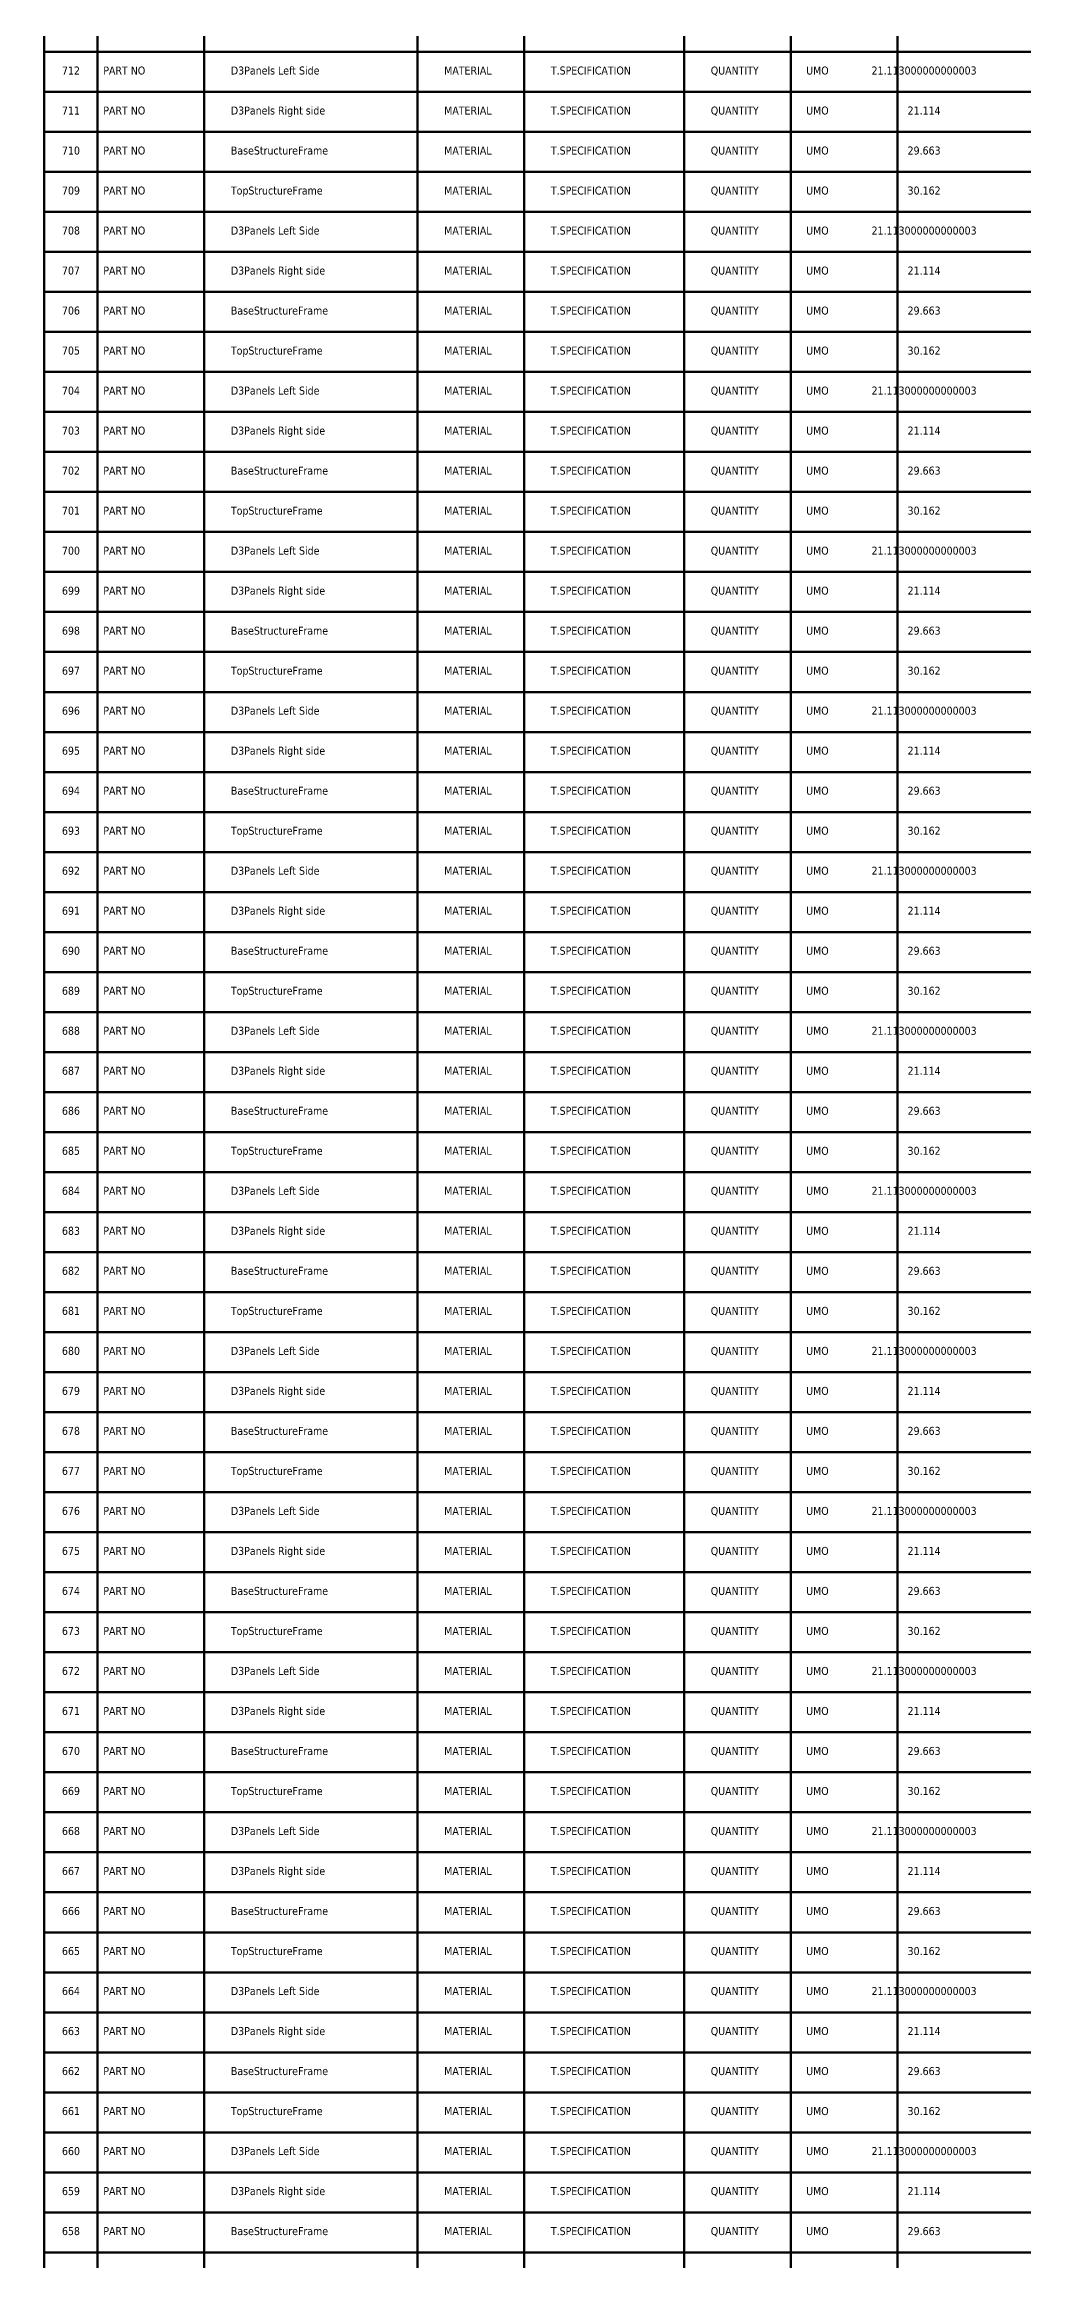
# Model space of a CAD drawing. Header units: metres. Extents: x 849 to 1219, y 30 to 13360.
# Drawn here: x 849 to 1219, y 10027 to 10858 of the extents above; entities that cross this region are included whole.
import ezdxf
from ezdxf.enums import TextEntityAlignment as Align

# ---------------------------------------------------------------- set-up
doc = ezdxf.new("R2010")
doc.units = ezdxf.units.M
doc.layers.add('Default', color=7, linetype='Continuous', lineweight=50, true_color=0x000000)
doc.styles.add('Default', font='tahoma.ttf')

msp = doc.modelspace()

# ---------------------------------------------------------------- linework, layer by layer
at = {"layer": 'Default'}
for p, q in [((849, 160), (849, 13360)), ((869, 13360), (869, 160)), ((909, 13360), (909, 160)), ((989, 13360), (989, 160)), ((1029, 13360), (1029, 160)), ((1089, 13360), (1089, 160)), ((1129, 13360), (1129, 160)), ((1169, 13360), (1169, 160)), ((849, 10855), (1219, 10855)), ((849, 10840), (1219, 10840)), ((849, 10825), (1219, 10825)), ((849, 10810), (1219, 10810)), ((849, 10795), (1219, 10795)), ((849, 10780), (1219, 10780)), ((849, 10765), (1219, 10765)), ((849, 10750), (1219, 10750)), ((849, 10735), (1219, 10735)), ((849, 10720), (1219, 10720)), ((849, 10705), (1219, 10705)), ((849, 10690), (1219, 10690)), ((849, 10675), (1219, 10675)), ((849, 10660), (1219, 10660)), ((849, 10645), (1219, 10645)), ((849, 10630), (1219, 10630)), ((849, 10615), (1219, 10615)), ((849, 10600), (1219, 10600)), ((849, 10585), (1219, 10585)), ((849, 10570), (1219, 10570)), ((849, 10555), (1219, 10555)), ((849, 10540), (1219, 10540)), ((849, 10525), (1219, 10525)), ((849, 10510), (1219, 10510)), ((849, 10495), (1219, 10495)), ((849, 10480), (1219, 10480)), ((849, 10465), (1219, 10465)), ((849, 10450), (1219, 10450)), ((849, 10435), (1219, 10435)), ((849, 10420), (1219, 10420)), ((849, 10405), (1219, 10405)), ((849, 10390), (1219, 10390)), ((849, 10375), (1219, 10375)), ((849, 10360), (1219, 10360)), ((849, 10345), (1219, 10345)), ((849, 10330), (1219, 10330)), ((849, 10315), (1219, 10315)), ((849, 10300), (1219, 10300)), ((849, 10285), (1219, 10285)), ((849, 10270), (1219, 10270)), ((849, 10255), (1219, 10255)), ((849, 10240), (1219, 10240)), ((849, 10225), (1219, 10225)), ((849, 10210), (1219, 10210)), ((849, 10195), (1219, 10195)), ((849, 10180), (1219, 10180)), ((849, 10165), (1219, 10165)), ((849, 10150), (1219, 10150)), ((849, 10135), (1219, 10135)), ((849, 10120), (1219, 10120)), ((849, 10105), (1219, 10105)), ((849, 10090), (1219, 10090)), ((849, 10075), (1219, 10075)), ((849, 10060), (1219, 10060)), ((849, 10045), (1219, 10045)), ((849, 10030), (1219, 10030))]:
    msp.add_line(p, q, dxfattribs=at)

# ---------------------------------------------------------------- texts
at = {"layer": 'Default', "style": 'Default'}
for s, p in [('712', (859, 10848)), ('PART NO', (879, 10848)), ('UMO', (1139, 10848)), ('21.113000000000003', (1179, 10848)), ('711', (859, 10833)), ('PART NO', (879, 10833)), ('UMO', (1139, 10833)), ('21.114', (1179, 10833)), ('710', (859, 10818)), ('PART NO', (879, 10818)), ('UMO', (1139, 10818)), ('29.663', (1179, 10818)), ('709', (859, 10803)), ('PART NO', (879, 10803)), ('UMO', (1139, 10803)), ('30.162', (1179, 10803)), ('708', (859, 10788)), ('PART NO', (879, 10788)), ('UMO', (1139, 10788)), ('21.113000000000003', (1179, 10788)), ('707', (859, 10773)), ('PART NO', (879, 10773)), ('UMO', (1139, 10773)), ('21.114', (1179, 10773)), ('706', (859, 10758)), ('PART NO', (879, 10758)), ('UMO', (1139, 10758)), ('29.663', (1179, 10758)), ('705', (859, 10743)), ('PART NO', (879, 10743)), ('UMO', (1139, 10743)), ('30.162', (1179, 10743)), ('704', (859, 10728)), ('PART NO', (879, 10728)), ('UMO', (1139, 10728)), ('21.113000000000003', (1179, 10728)), ('703', (859, 10713)), ('PART NO', (879, 10713)), ('UMO', (1139, 10713)), ('21.114', (1179, 10713)), ('702', (859, 10698)), ('PART NO', (879, 10698)), ('UMO', (1139, 10698)), ('29.663', (1179, 10698)), ('701', (859, 10683)), ('PART NO', (879, 10683)), ('UMO', (1139, 10683)), ('30.162', (1179, 10683)), ('700', (859, 10668)), ('PART NO', (879, 10668)), ('UMO', (1139, 10668)), ('21.113000000000003', (1179, 10668)), ('699', (859, 10653)), ('PART NO', (879, 10653)), ('UMO', (1139, 10653)), ('21.114', (1179, 10653)), ('698', (859, 10638)), ('PART NO', (879, 10638)), ('UMO', (1139, 10638)), ('29.663', (1179, 10638)), ('697', (859, 10623)), ('PART NO', (879, 10623)), ('UMO', (1139, 10623)), ('30.162', (1179, 10623)), ('696', (859, 10608)), ('PART NO', (879, 10608)), ('UMO', (1139, 10608)), ('21.113000000000003', (1179, 10608)), ('695', (859, 10593)), ('PART NO', (879, 10593)), ('UMO', (1139, 10593)), ('21.114', (1179, 10593)), ('694', (859, 10578)), ('PART NO', (879, 10578)), ('UMO', (1139, 10578)), ('29.663', (1179, 10578)), ('693', (859, 10563)), ('PART NO', (879, 10563)), ('UMO', (1139, 10563)), ('30.162', (1179, 10563)), ('692', (859, 10548)), ('PART NO', (879, 10548)), ('UMO', (1139, 10548)), ('21.113000000000003', (1179, 10548)), ('691', (859, 10533)), ('PART NO', (879, 10533)), ('UMO', (1139, 10533)), ('21.114', (1179, 10533)), ('690', (859, 10518)), ('PART NO', (879, 10518)), ('UMO', (1139, 10518)), ('29.663', (1179, 10518)), ('689', (859, 10503)), ('PART NO', (879, 10503)), ('UMO', (1139, 10503)), ('30.162', (1179, 10503)), ('688', (859, 10488)), ('PART NO', (879, 10488)), ('UMO', (1139, 10488)), ('21.113000000000003', (1179, 10488)), ('687', (859, 10473)), ('PART NO', (879, 10473)), ('UMO', (1139, 10473)), ('21.114', (1179, 10473)), ('686', (859, 10458)), ('PART NO', (879, 10458)), ('UMO', (1139, 10458)), ('29.663', (1179, 10458)), ('685', (859, 10443)), ('PART NO', (879, 10443)), ('UMO', (1139, 10443)), ('30.162', (1179, 10443)), ('684', (859, 10428)), ('PART NO', (879, 10428)), ('UMO', (1139, 10428)), ('21.113000000000003', (1179, 10428)), ('683', (859, 10413)), ('PART NO', (879, 10413)), ('UMO', (1139, 10413)), ('21.114', (1179, 10413)), ('682', (859, 10398)), ('PART NO', (879, 10398)), ('UMO', (1139, 10398)), ('29.663', (1179, 10398)), ('681', (859, 10383)), ('PART NO', (879, 10383)), ('UMO', (1139, 10383)), ('30.162', (1179, 10383)), ('680', (859, 10368)), ('PART NO', (879, 10368)), ('UMO', (1139, 10368)), ('21.113000000000003', (1179, 10368)), ('679', (859, 10353)), ('PART NO', (879, 10353)), ('UMO', (1139, 10353)), ('21.114', (1179, 10353)), ('678', (859, 10338)), ('PART NO', (879, 10338)), ('UMO', (1139, 10338)), ('29.663', (1179, 10338)), ('677', (859, 10323)), ('PART NO', (879, 10323)), ('UMO', (1139, 10323)), ('30.162', (1179, 10323)), ('676', (859, 10308)), ('PART NO', (879, 10308)), ('UMO', (1139, 10308)), ('21.113000000000003', (1179, 10308)), ('675', (859, 10293)), ('PART NO', (879, 10293)), ('UMO', (1139, 10293)), ('21.114', (1179, 10293)), ('674', (859, 10278)), ('PART NO', (879, 10278)), ('UMO', (1139, 10278)), ('29.663', (1179, 10278)), ('673', (859, 10263)), ('PART NO', (879, 10263)), ('UMO', (1139, 10263)), ('30.162', (1179, 10263)), ('672', (859, 10248)), ('PART NO', (879, 10248)), ('UMO', (1139, 10248)), ('21.113000000000003', (1179, 10248)), ('671', (859, 10233)), ('PART NO', (879, 10233)), ('UMO', (1139, 10233)), ('21.114', (1179, 10233)), ('670', (859, 10218)), ('PART NO', (879, 10218)), ('UMO', (1139, 10218)), ('29.663', (1179, 10218)), ('669', (859, 10203)), ('PART NO', (879, 10203)), ('UMO', (1139, 10203)), ('30.162', (1179, 10203)), ('668', (859, 10188)), ('PART NO', (879, 10188)), ('UMO', (1139, 10188)), ('21.113000000000003', (1179, 10188)), ('667', (859, 10173)), ('PART NO', (879, 10173)), ('UMO', (1139, 10173)), ('21.114', (1179, 10173)), ('666', (859, 10158)), ('PART NO', (879, 10158)), ('UMO', (1139, 10158)), ('29.663', (1179, 10158)), ('665', (859, 10143)), ('PART NO', (879, 10143)), ('UMO', (1139, 10143)), ('30.162', (1179, 10143)), ('664', (859, 10128)), ('PART NO', (879, 10128)), ('UMO', (1139, 10128)), ('21.113000000000003', (1179, 10128)), ('663', (859, 10113)), ('PART NO', (879, 10113)), ('UMO', (1139, 10113)), ('21.114', (1179, 10113)), ('662', (859, 10098)), ('PART NO', (879, 10098)), ('UMO', (1139, 10098)), ('29.663', (1179, 10098)), ('661', (859, 10083)), ('PART NO', (879, 10083)), ('UMO', (1139, 10083)), ('30.162', (1179, 10083)), ('660', (859, 10068)), ('PART NO', (879, 10068)), ('UMO', (1139, 10068)), ('21.113000000000003', (1179, 10068)), ('659', (859, 10053)), ('PART NO', (879, 10053)), ('UMO', (1139, 10053)), ('21.114', (1179, 10053)), ('658', (859, 10038)), ('PART NO', (879, 10038)), ('UMO', (1139, 10038)), ('29.663', (1179, 10038))]:
    msp.add_text(s, height=3, dxfattribs=at).set_placement(p, align=Align.MIDDLE_CENTER)
for s, p in [('D3Panels Left Side', (919, 10848)), ('MATERIAL', (999, 10848)), ('T.SPECIFICATION', (1039, 10848)), ('QUANTITY', (1099, 10848)), ('D3Panels Right side', (919, 10833)), ('MATERIAL', (999, 10833)), ('T.SPECIFICATION', (1039, 10833)), ('QUANTITY', (1099, 10833)), ('BaseStructureFrame', (919, 10818)), ('MATERIAL', (999, 10818)), ('T.SPECIFICATION', (1039, 10818)), ('QUANTITY', (1099, 10818)), ('TopStructureFrame', (919, 10803)), ('MATERIAL', (999, 10803)), ('T.SPECIFICATION', (1039, 10803)), ('QUANTITY', (1099, 10803)), ('D3Panels Left Side', (919, 10788)), ('MATERIAL', (999, 10788)), ('T.SPECIFICATION', (1039, 10788)), ('QUANTITY', (1099, 10788)), ('D3Panels Right side', (919, 10773)), ('MATERIAL', (999, 10773)), ('T.SPECIFICATION', (1039, 10773)), ('QUANTITY', (1099, 10773)), ('BaseStructureFrame', (919, 10758)), ('MATERIAL', (999, 10758)), ('T.SPECIFICATION', (1039, 10758)), ('QUANTITY', (1099, 10758)), ('TopStructureFrame', (919, 10743)), ('MATERIAL', (999, 10743)), ('T.SPECIFICATION', (1039, 10743)), ('QUANTITY', (1099, 10743)), ('D3Panels Left Side', (919, 10728)), ('MATERIAL', (999, 10728)), ('T.SPECIFICATION', (1039, 10728)), ('QUANTITY', (1099, 10728)), ('D3Panels Right side', (919, 10713)), ('MATERIAL', (999, 10713)), ('T.SPECIFICATION', (1039, 10713)), ('QUANTITY', (1099, 10713)), ('BaseStructureFrame', (919, 10698)), ('MATERIAL', (999, 10698)), ('T.SPECIFICATION', (1039, 10698)), ('QUANTITY', (1099, 10698)), ('TopStructureFrame', (919, 10683)), ('MATERIAL', (999, 10683)), ('T.SPECIFICATION', (1039, 10683)), ('QUANTITY', (1099, 10683)), ('D3Panels Left Side', (919, 10668)), ('MATERIAL', (999, 10668)), ('T.SPECIFICATION', (1039, 10668)), ('QUANTITY', (1099, 10668)), ('D3Panels Right side', (919, 10653)), ('MATERIAL', (999, 10653)), ('T.SPECIFICATION', (1039, 10653)), ('QUANTITY', (1099, 10653)), ('BaseStructureFrame', (919, 10638)), ('MATERIAL', (999, 10638)), ('T.SPECIFICATION', (1039, 10638)), ('QUANTITY', (1099, 10638)), ('TopStructureFrame', (919, 10623)), ('MATERIAL', (999, 10623)), ('T.SPECIFICATION', (1039, 10623)), ('QUANTITY', (1099, 10623)), ('D3Panels Left Side', (919, 10608)), ('MATERIAL', (999, 10608)), ('T.SPECIFICATION', (1039, 10608)), ('QUANTITY', (1099, 10608)), ('D3Panels Right side', (919, 10593)), ('MATERIAL', (999, 10593)), ('T.SPECIFICATION', (1039, 10593)), ('QUANTITY', (1099, 10593)), ('BaseStructureFrame', (919, 10578)), ('MATERIAL', (999, 10578)), ('T.SPECIFICATION', (1039, 10578)), ('QUANTITY', (1099, 10578)), ('TopStructureFrame', (919, 10563)), ('T.SPECIFICATION', (1039, 10563)), ('QUANTITY', (1099, 10563)), ('MATERIAL', (999, 10563)), ('D3Panels Left Side', (919, 10548)), ('MATERIAL', (999, 10548)), ('T.SPECIFICATION', (1039, 10548)), ('QUANTITY', (1099, 10548)), ('D3Panels Right side', (919, 10533)), ('MATERIAL', (999, 10533)), ('T.SPECIFICATION', (1039, 10533)), ('QUANTITY', (1099, 10533)), ('BaseStructureFrame', (919, 10518)), ('MATERIAL', (999, 10518)), ('T.SPECIFICATION', (1039, 10518)), ('QUANTITY', (1099, 10518)), ('TopStructureFrame', (919, 10503)), ('MATERIAL', (999, 10503)), ('T.SPECIFICATION', (1039, 10503)), ('QUANTITY', (1099, 10503)), ('D3Panels Left Side', (919, 10488)), ('MATERIAL', (999, 10488)), ('T.SPECIFICATION', (1039, 10488)), ('QUANTITY', (1099, 10488)), ('D3Panels Right side', (919, 10473)), ('MATERIAL', (999, 10473)), ('T.SPECIFICATION', (1039, 10473)), ('QUANTITY', (1099, 10473)), ('BaseStructureFrame', (919, 10458)), ('MATERIAL', (999, 10458)), ('T.SPECIFICATION', (1039, 10458)), ('QUANTITY', (1099, 10458)), ('TopStructureFrame', (919, 10443)), ('MATERIAL', (999, 10443)), ('T.SPECIFICATION', (1039, 10443)), ('QUANTITY', (1099, 10443)), ('D3Panels Left Side', (919, 10428)), ('MATERIAL', (999, 10428)), ('T.SPECIFICATION', (1039, 10428)), ('QUANTITY', (1099, 10428)), ('D3Panels Right side', (919, 10413)), ('MATERIAL', (999, 10413)), ('T.SPECIFICATION', (1039, 10413)), ('QUANTITY', (1099, 10413)), ('BaseStructureFrame', (919, 10398)), ('MATERIAL', (999, 10398)), ('T.SPECIFICATION', (1039, 10398)), ('QUANTITY', (1099, 10398)), ('TopStructureFrame', (919, 10383)), ('MATERIAL', (999, 10383)), ('T.SPECIFICATION', (1039, 10383)), ('QUANTITY', (1099, 10383)), ('D3Panels Left Side', (919, 10368)), ('MATERIAL', (999, 10368)), ('T.SPECIFICATION', (1039, 10368)), ('QUANTITY', (1099, 10368)), ('D3Panels Right side', (919, 10353)), ('MATERIAL', (999, 10353)), ('T.SPECIFICATION', (1039, 10353)), ('QUANTITY', (1099, 10353)), ('BaseStructureFrame', (919, 10338)), ('MATERIAL', (999, 10338)), ('T.SPECIFICATION', (1039, 10338)), ('QUANTITY', (1099, 10338)), ('TopStructureFrame', (919, 10323)), ('MATERIAL', (999, 10323)), ('T.SPECIFICATION', (1039, 10323)), ('QUANTITY', (1099, 10323)), ('D3Panels Left Side', (919, 10308)), ('MATERIAL', (999, 10308)), ('T.SPECIFICATION', (1039, 10308)), ('QUANTITY', (1099, 10308)), ('D3Panels Right side', (919, 10293)), ('MATERIAL', (999, 10293)), ('T.SPECIFICATION', (1039, 10293)), ('QUANTITY', (1099, 10293)), ('BaseStructureFrame', (919, 10278)), ('MATERIAL', (999, 10278)), ('T.SPECIFICATION', (1039, 10278)), ('QUANTITY', (1099, 10278)), ('TopStructureFrame', (919, 10263)), ('MATERIAL', (999, 10263)), ('T.SPECIFICATION', (1039, 10263)), ('QUANTITY', (1099, 10263)), ('D3Panels Left Side', (919, 10248)), ('MATERIAL', (999, 10248)), ('T.SPECIFICATION', (1039, 10248)), ('QUANTITY', (1099, 10248)), ('D3Panels Right side', (919, 10233)), ('MATERIAL', (999, 10233)), ('T.SPECIFICATION', (1039, 10233)), ('QUANTITY', (1099, 10233)), ('BaseStructureFrame', (919, 10218)), ('MATERIAL', (999, 10218)), ('T.SPECIFICATION', (1039, 10218)), ('QUANTITY', (1099, 10218)), ('TopStructureFrame', (919, 10203)), ('MATERIAL', (999, 10203)), ('T.SPECIFICATION', (1039, 10203)), ('QUANTITY', (1099, 10203)), ('D3Panels Left Side', (919, 10188)), ('MATERIAL', (999, 10188)), ('T.SPECIFICATION', (1039, 10188)), ('QUANTITY', (1099, 10188)), ('D3Panels Right side', (919, 10173)), ('MATERIAL', (999, 10173)), ('T.SPECIFICATION', (1039, 10173)), ('QUANTITY', (1099, 10173)), ('BaseStructureFrame', (919, 10158)), ('MATERIAL', (999, 10158)), ('T.SPECIFICATION', (1039, 10158)), ('QUANTITY', (1099, 10158)), ('TopStructureFrame', (919, 10143)), ('MATERIAL', (999, 10143)), ('T.SPECIFICATION', (1039, 10143)), ('QUANTITY', (1099, 10143)), ('D3Panels Left Side', (919, 10128)), ('MATERIAL', (999, 10128)), ('T.SPECIFICATION', (1039, 10128)), ('QUANTITY', (1099, 10128)), ('D3Panels Right side', (919, 10113)), ('MATERIAL', (999, 10113)), ('T.SPECIFICATION', (1039, 10113)), ('QUANTITY', (1099, 10113)), ('BaseStructureFrame', (919, 10098)), ('MATERIAL', (999, 10098)), ('T.SPECIFICATION', (1039, 10098)), ('QUANTITY', (1099, 10098)), ('TopStructureFrame', (919, 10083)), ('MATERIAL', (999, 10083)), ('T.SPECIFICATION', (1039, 10083)), ('QUANTITY', (1099, 10083)), ('D3Panels Left Side', (919, 10068)), ('MATERIAL', (999, 10068)), ('T.SPECIFICATION', (1039, 10068)), ('QUANTITY', (1099, 10068)), ('D3Panels Right side', (919, 10053)), ('MATERIAL', (999, 10053)), ('T.SPECIFICATION', (1039, 10053)), ('QUANTITY', (1099, 10053)), ('BaseStructureFrame', (919, 10038)), ('MATERIAL', (999, 10038)), ('T.SPECIFICATION', (1039, 10038)), ('QUANTITY', (1099, 10038))]:
    msp.add_text(s, height=3, dxfattribs=at).set_placement(p, align=Align.MIDDLE_LEFT)

doc.saveas('drawing.dxf')
